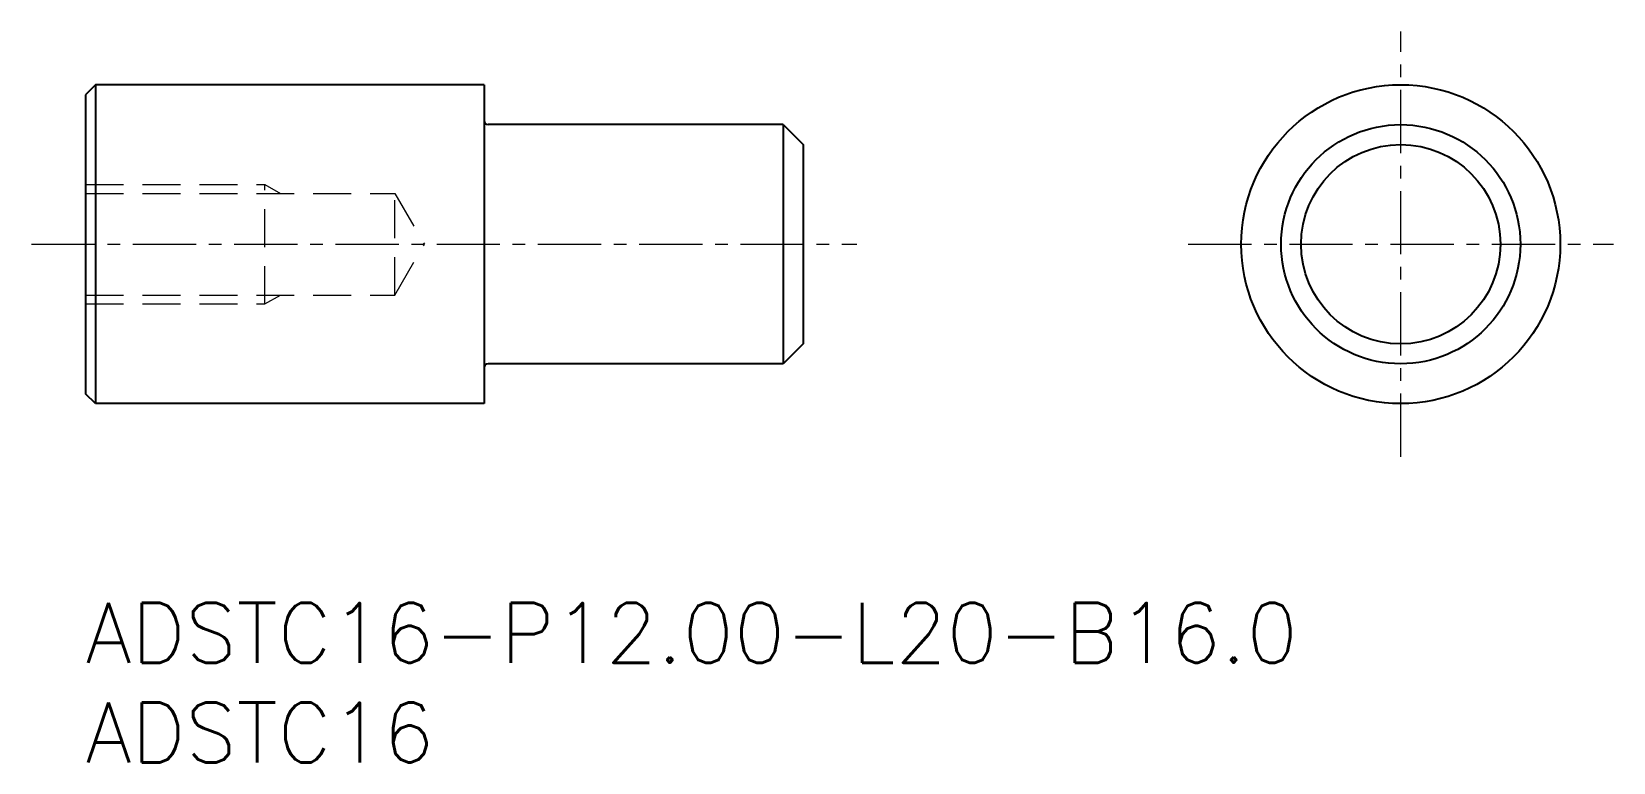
# Model space of a CAD drawing. Header units: millimetres. Extents: x -2.7 to 76.6, y -8 to 28.7.
import ezdxf

# ---------------------------------------------------------------- set-up
doc = ezdxf.new("R2010")
doc.units = ezdxf.units.MM
doc.header["$LTSCALE"] = 0.5
doc.linetypes.add('CENTER', pattern=[50.8, 31.75, -6.35, 6.35, -6.35])
doc.linetypes.add('DASHED', pattern=[19.05, 12.7, -6.35])
for name, color, linetype, lineweight in [('MSM_CENTER', 1, 'CENTER', 13), ('MSM_CONTINUOUS', 7, 'Continuous', 25), ('MSM_DASHED', 4, 'DASHED', 13), ('MSM_PART_NUMBER', 7, 'Continuous', 25)]:
    doc.layers.add(name, color=color, linetype=linetype, lineweight=lineweight)
doc.styles.get("Standard").update_dxf_attribs({"font": 'txt.shx', "height": 2, "bigfont": 'bigfont.shx'})

msp = doc.modelspace()

# ---------------------------------------------------------------- linework, layer by layer
at = {"layer": 'MSM_CENTER', "ltscale": 0.2}
for p, q in [((65.98, 7.333), (65.98, 28.667)), ((-2.7, 18), (38.7, 18)), ((55.313, 18), (76.647, 18))]:
    msp.add_line(p, q, dxfattribs=at)
at = {"layer": 'MSM_CONTINUOUS'}
for p, q in [((0.5, 26), (0, 25.5)), ((0, 25.5), (0, 10.5)), ((20, 26), (0.5, 26)), ((0.5, 26), (0.5, 10)), ((20, 26), (20, 10)), ((35, 24), (20.2, 24)), ((35, 24), (35, 12)), ((35, 24), (36, 23)), ((36, 23), (36, 13)), ((36, 13), (35, 12)), ((35, 12), (20.2, 12)), ((0.5, 10), (0, 10.5)), ((20, 10), (0.5, 10))]:
    msp.add_line(p, q, dxfattribs=at)
for radius in [8, 6, 5]:
    msp.add_circle((65.98, 18), radius, dxfattribs=at)
for centre, start, end in [((20.2, 24.2), 180, 270), ((20.2, 11.8), 90, 180)]:
    msp.add_arc(centre, 0.2, start, end, dxfattribs=at)
at = {"layer": 'MSM_DASHED', "ltscale": 0.3}
for p, q in [((0, 21), (9, 21)), ((9, 15), (9, 21)), ((9, 21), (9.779, 20.55)), ((0, 20.55), (15.528, 20.55)), ((15.528, 15.45), (15.528, 20.55)), ((15.528, 20.55), (17, 18)), ((15.528, 15.45), (17, 18)), ((0, 15.45), (15.528, 15.45)), ((9, 15), (9.779, 15.45)), ((0, 15), (9, 15))]:
    msp.add_line(p, q, dxfattribs=at)

# ---------------------------------------------------------------- texts
at = {"layer": 'MSM_PART_NUMBER', "char_height": 3, "attachment_point": 1}
for s, insert in [('{ADSTC16-P12.00-L20-B16.0}', (0, 0)), ('{ADSTC16}', (0, -5))]:
    msp.add_mtext_dynamic_manual_height_columns(s, width=121.09418, gutter_width=15, heights=[0], dxfattribs=dict(at, insert=insert))

doc.saveas('drawing.dxf')
